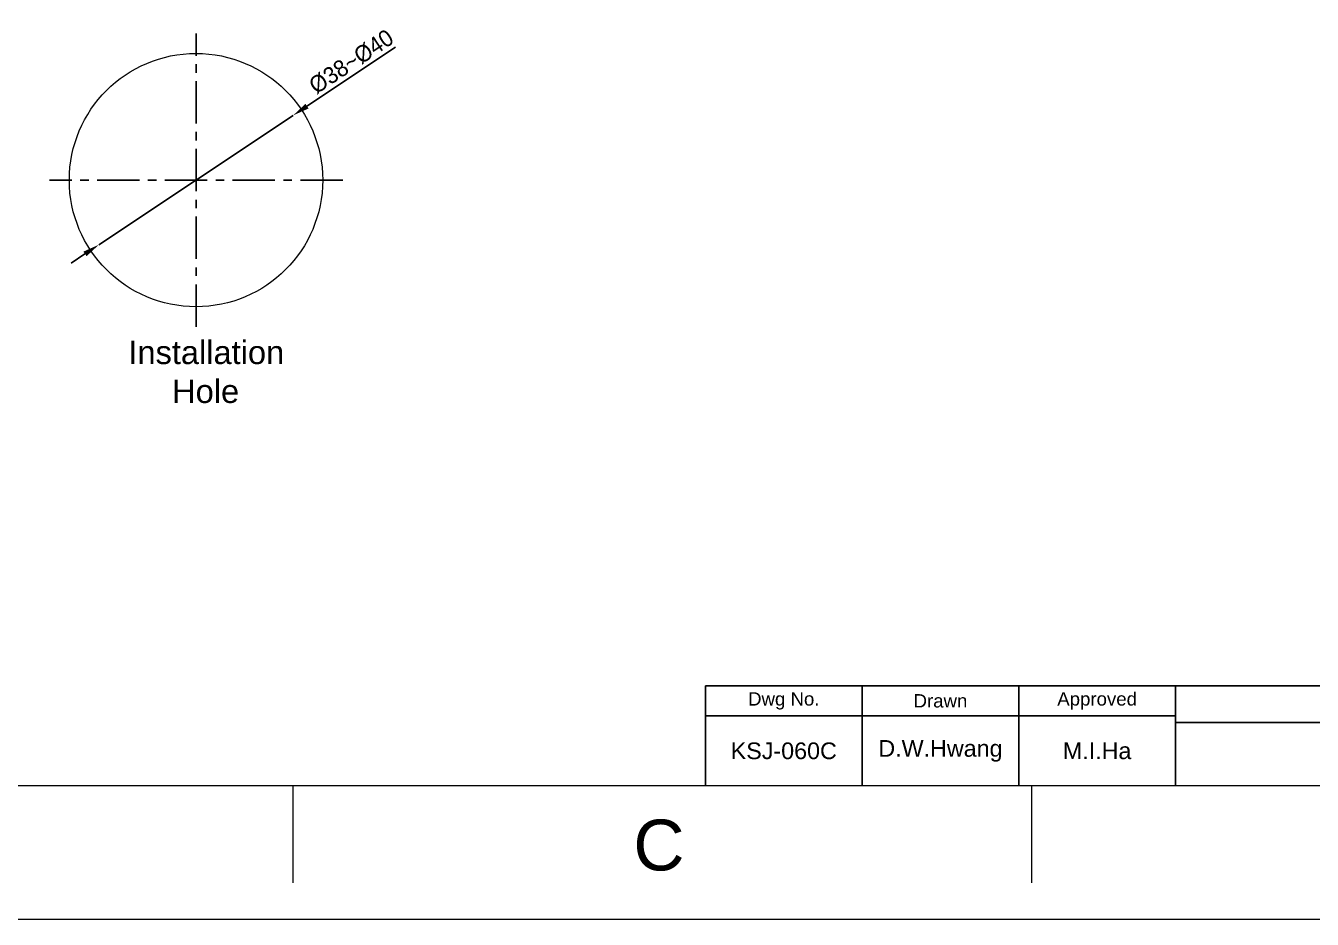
# Model space of a CAD drawing. Header units: millimetres. Extents: x 1991 to 2585, y -707 to 133.
# Drawn here: x 2192.3 to 2385.3, y -706.8 to -572.7 of the extents above; entities that cross this region are included whole.
import ezdxf

# ---------------------------------------------------------------- set-up
doc = ezdxf.new("R2010")
doc.units = ezdxf.units.MM
doc.header["$LTSCALE"] = 0.1
doc.linetypes.add('CENTERX2', pattern=[101.6, 63.5, -12.7, 12.7, -12.7])
doc.layers.get('0').update_dxf_attribs({"lineweight": 13})
for name, color, linetype in [('CENTER', 1, 'CENTERX2'), ('FORM', 7, 'Continuous'), ('TEXT', 2, 'Continuous')]:
    doc.layers.add(name, color=color, linetype=linetype)
doc.layers.add('DIM', color=3, linetype='Continuous', lineweight=9)
doc.styles.get("Standard").update_dxf_attribs({"font": 'arial.ttf'})
doc.dimstyles.new('ISO-25', dxfattribs={"dimtxt": 2.5, "dimasz": 2.5, "dimexe": 1.25, "dimexo": 0.625, "dimtad": 1, "dimlfac": 1.33325, "dimtxsty": 'Standard', "dimcen": 2.5, "dimadec": 0, "dimazin": 0, "dimtfac": 1, "dimtmove": 0, "dimatfit": 3, "dimfxl": 0, "dimarcsym": 0})

# ---------------------------------------------------------------- blocks, each defined once
blk = doc.blocks.new('*D29')
at = {"layer": 'Defpoints', "color": 0}
for p in [(2232.39, -586.19), (2203.26, -605.58)]:
    blk.add_point(p, dxfattribs=at)
at = {"layer": 'DIM', "color": 0, "lineweight": -2}
for p, q in [((2247.77, -575.96), (2234.47, -584.81)), ((2203.26, -605.58), (2232.39, -586.19)), ((2201.17, -606.97), (2199.09, -608.35))]:
    blk.add_line(p, q, dxfattribs=at)
at = {"layer": 'DIM', "color": 0}
for points in [[(2234.24, -584.46), (2234.71, -585.15), (2232.39, -586.19)], [(2200.94, -606.62), (2201.41, -607.31), (2203.26, -605.58)]]:
    blk.add_solid(points, dxfattribs=at)
at = {"layer": 'DIM', "color": 0, "insert": (2241.12, -578.13), "char_height": 2.5, "attachment_point": 5, "rotation": 33.6436}
blk.add_mtext('{\\fMS PGothic|b0|i0|c129|p34;%%C38~%%C40}', dxfattribs=at)

msp = doc.modelspace()

# ---------------------------------------------------------------- linework, layer by layer
at = {"linetype": 'Continuous'}
msp.add_line((2564.7424, -686.7567), (2010.7425, -686.7567), dxfattribs=at)
at = {"color": 7, "linetype": 'Continuous'}
for p, q in [((2232.3472, -686.7611), (2232.3474, -701.2971)), ((2343.1472, -686.7598), (2343.1474, -701.2958)), ((1990.7425, -706.7567), (2584.7425, -706.7567))]:
    msp.add_line(p, q, dxfattribs=at)
msp.add_circle((2217.825, -595.8859), 19)
at = {"layer": 'CENTER'}
for p, q in [((2217.825, -617.8859), (2217.825, -573.8859)), ((2239.825, -595.8859), (2195.825, -595.8859))]:
    msp.add_line(p, q, dxfattribs=at)
at = {"layer": 'FORM'}
for p, q in [((2294.2424, -671.7567), (2564.7424, -671.7567)), ((2294.2424, -671.7567), (2294.2424, -686.7567)), ((2317.7424, -671.7567), (2317.7424, -686.7567)), ((2341.2424, -686.7567), (2341.2424, -671.7567)), ((2364.7424, -686.7567), (2364.7424, -671.7567)), ((2364.7424, -676.2567), (2294.2424, -676.2567)), ((2364.7424, -677.2567), (2504.7424, -677.2567))]:
    msp.add_line(p, q, dxfattribs=at)
at = {"layer": 'TEXT'}
msp.add_point((2341.2424, -676.2567), dxfattribs=at)

# ---------------------------------------------------------------- texts
at = {"insert": (2287.2642, -695.6749), "char_height": 7.6238, "attachment_point": 5}
msp.add_mtext_dynamic_manual_height_columns('C', width=10, gutter_width=12.5, heights=[0], dxfattribs=at)
at = {"layer": 'TEXT'}
for s, width, insert, char_height, attachment_point in [('{\\W2.03891; }Installation \\P{\\W6.86844; }Hole', 28.122448, (2204.9117, -619.9858), 3.5, 1), ('Dwg No.', 23.5, (2305.9924, -674.0067), 2, 5), ('Drawn', 23.5, (2329.4924, -674.0067), 2, 5), ('Approved', 23.5, (2352.9924, -674.0067), 2, 5), ('KSJ-060C', 23.5, (2305.9924, -681.5067), 2.5, 5), ('D.W.Hwang', 23.5, (2329.4924, -681.5067), 2.5, 5), ('M.I.Ha', 23.5, (2352.9924, -681.5067), 2.5, 5)]:
    msp.add_mtext_dynamic_manual_height_columns(s, width=width, gutter_width=12.5, heights=[0], dxfattribs=dict(at, insert=insert, char_height=char_height, attachment_point=attachment_point))

# ---------------------------------------------------------------- dimensions: what is measured, and where the dimension line sits
at = {"layer": 'DIM'}
dim = msp.add_diameter_dim_2p(p1=(2203.2562, -605.5813), p2=(2232.3937, -586.1904), text='{\\fMS PGothic|b0|i0|c129|p34;%%C38~%%C40}', dimstyle='ISO-25', dxfattribs=at)
dim.commit()
dim.dimension.update_dxf_attribs({"geometry": '*D29', "text_midpoint": (2241.1226, -578.1291)})

doc.saveas('drawing.dxf')
